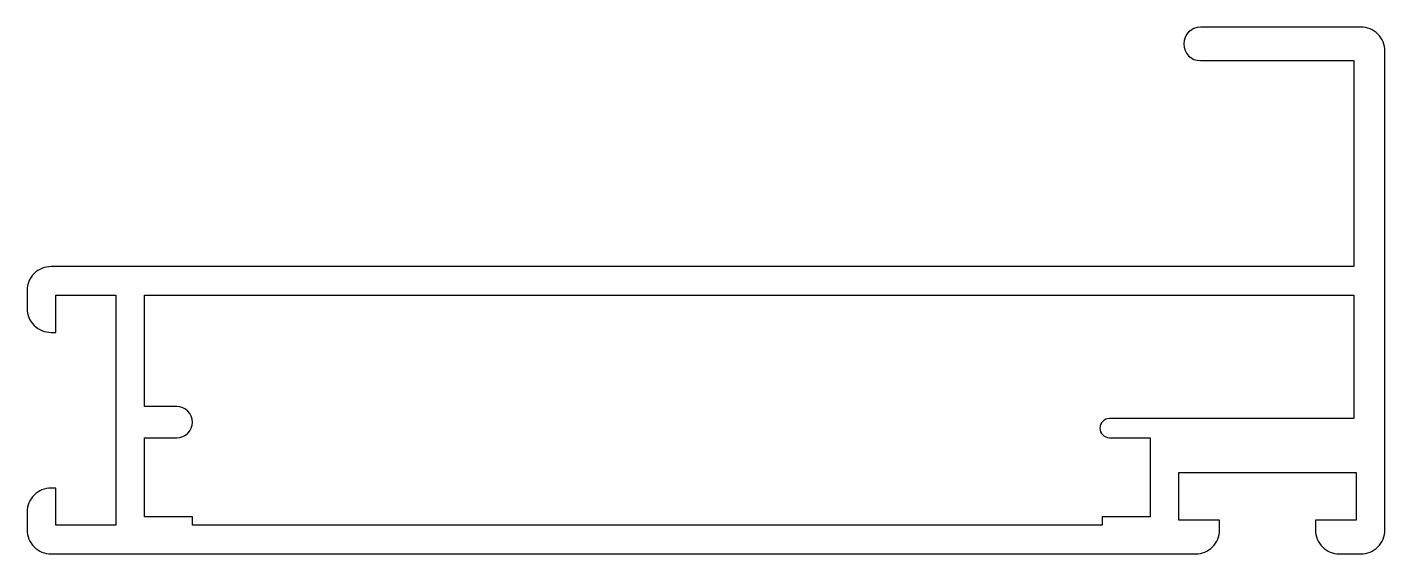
# Model space of a CAD drawing. Extents: x 425.3 to 482, y 292.8 to 314.8.
import ezdxf

# ---------------------------------------------------------------- set-up
doc = ezdxf.new("R2010")
doc.units = 0
doc.layers.get('0').update_dxf_attribs({"linetype": 'CONTINUOUS'})

msp = doc.modelspace()

# ---------------------------------------------------------------- linework, layer by layer
for points in [[(474.295, 314.811, 1), (474.295, 313.411), (480.695, 313.411), (480.695, 304.811), (426.295, 304.811, 0.414214), (425.295, 303.811), (425.295, 303.061, 0.414214), (426.295, 302.061), (426.495, 302.061), (426.495, 303.611), (428.995, 303.611), (428.995, 294.011), (426.495, 294.011), (426.495, 295.561), (426.295, 295.561, 0.414214), (425.295, 294.561), (425.295, 293.811, 0.414214), (426.295, 292.811), (474.095, 292.811, 0.414214), (475.095, 293.811), (475.095, 294.211), (473.395, 294.211), (473.395, 296.211), (480.795, 296.211), (480.795, 294.211), (479.095, 294.211), (479.095, 293.811, 0.414214), (480.095, 292.811), (480.995, 292.811, 0.414214), (481.995, 293.811), (481.995, 313.811, 0.414214), (480.995, 314.811)], [(432.195, 294.361), (430.195, 294.361), (430.195, 297.661), (431.545, 297.661, 1), (431.545, 298.961), (430.195, 298.961), (430.195, 303.611), (480.695, 303.611), (480.695, 298.461), (470.495, 298.461, 1), (470.495, 297.661), (472.195, 297.661), (472.195, 294.361), (470.195, 294.361), (470.195, 294.011), (432.195, 294.011)]]:
    msp.add_lwpolyline(points, format="xyb", close=True)

doc.saveas('drawing.dxf')
